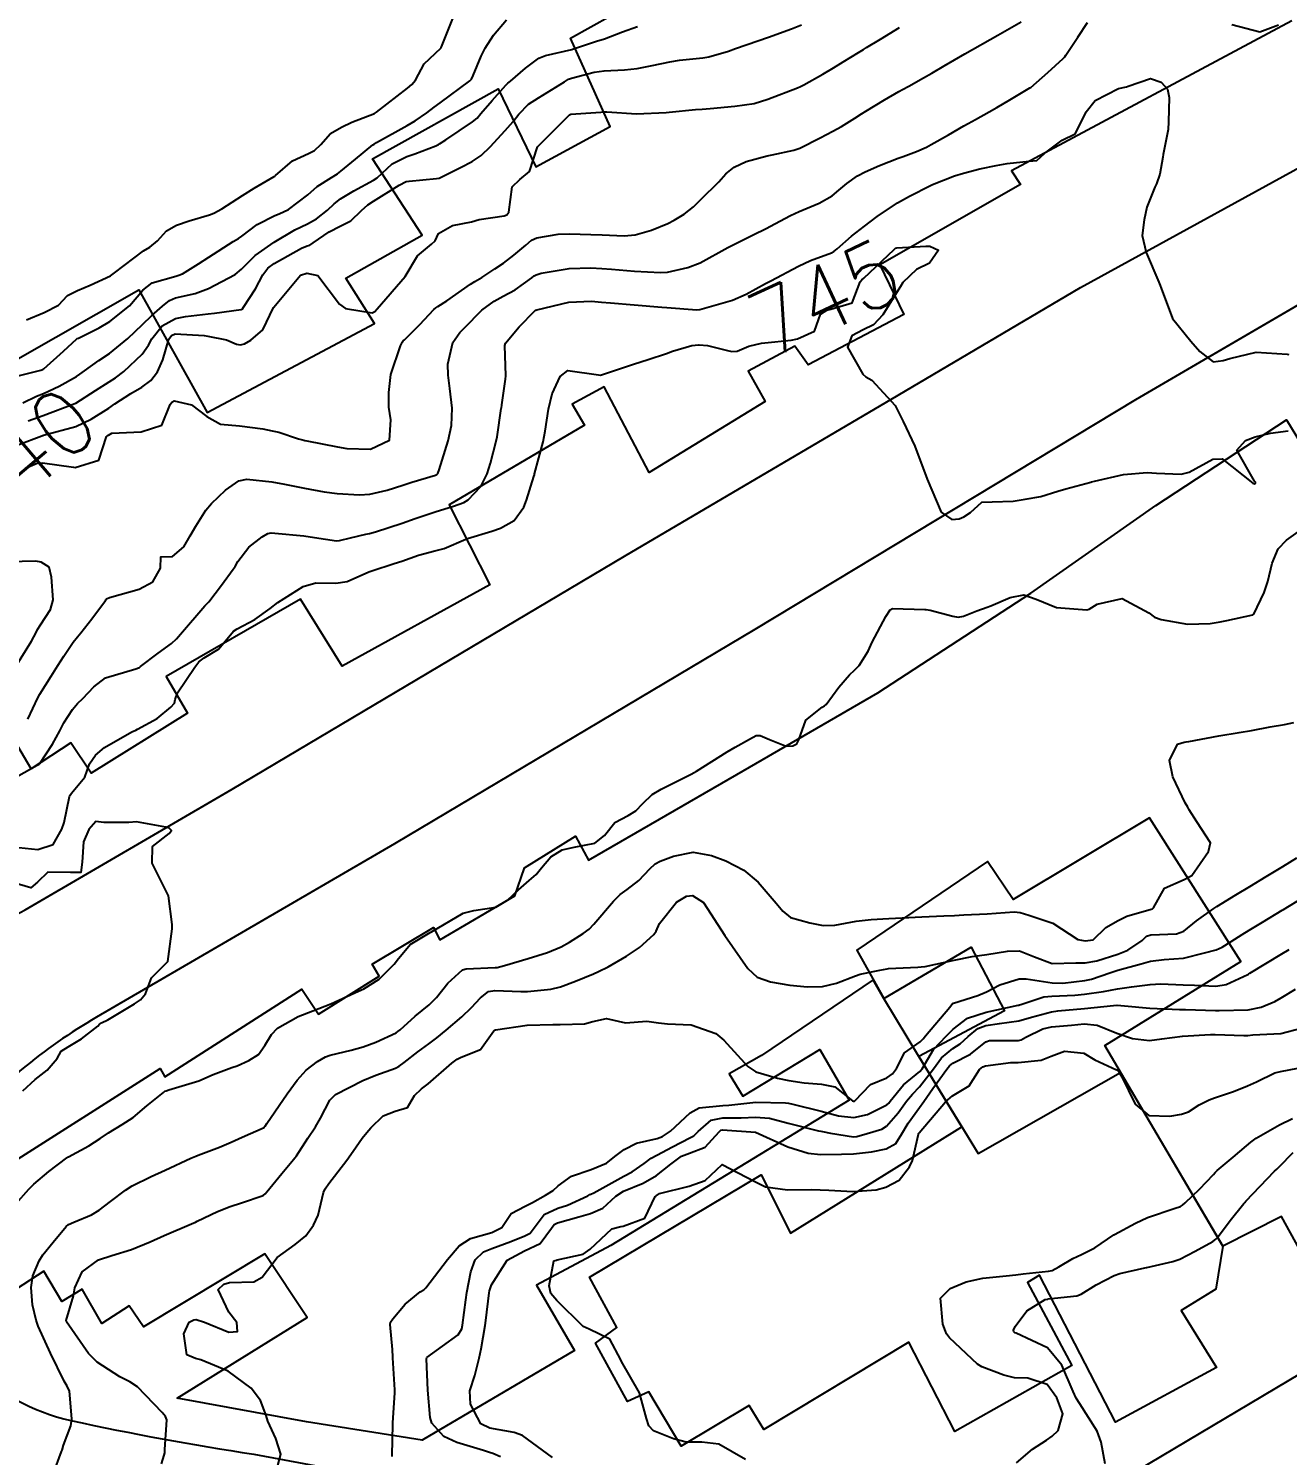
# Model space of a CAD drawing. Header units: metres. Extents: x 307586 to 320046, y 7427249 to 7434250.
# Drawn here: x 315306.7 to 315383.5, y 7432076.4 to 7432163.5 of the extents above; entities that cross this region are included whole.
import ezdxf
from ezdxf.enums import TextEntityAlignment as Align

# ---------------------------------------------------------------- set-up
doc = ezdxf.new("R2010")
doc.units = ezdxf.units.M
doc.header["$MEASUREMENT"] = 0
for name, color, linetype in [('Cotas', 45, 'Continuous'), ('Curvas de Nivel 1m', 11, 'Continuous'), ('Curvas de Nivel 5m', 15, 'Continuous'), ('Edificações', 30, 'Continuous'), ('Vias Primárias', 230, 'Continuous')]:
    doc.layers.add(name, color=color, linetype=linetype)
doc.styles.add('Style-STANDARD', font='STANDARD.shx')

msp = doc.modelspace()

# ---------------------------------------------------------------- linework, layer by layer
at = {"layer": 'Curvas de Nivel 1m', "flags": 128}
for points, elevation in [([(315305.958, 7432142.315), (315307.415, 7432142.672), (315307.543, 7432142.721), (315307.594, 7432142.764), (315308.792, 7432143.84), (315309.612, 7432144.591), (315309.642, 7432144.61), (315309.709, 7432144.639), (315310.987, 7432145.258), (315311.623, 7432145.643), (315312.834, 7432146.602), (315313.653, 7432147.558), (315314.221, 7432148.021), (315315.662, 7432148.429), (315315.778, 7432148.452), (315316.059, 7432148.566), (315317.046, 7432149.18), (315317.673, 7432149.579), (315319.163, 7432150.528), (315319.489, 7432150.719), (315319.688, 7432150.863), (315320.634, 7432151.575), (315321.707, 7432152.124), (315321.973, 7432152.232), (315322.531, 7432152.488), (315323.722, 7432153.384), (315324.296, 7432153.895), (315325.164, 7432154.456), (315325.523, 7432154.665), (315325.739, 7432154.823), (315326.634, 7432155.557), (315327.677, 7432156.431), (315327.725, 7432156.469), (315327.764, 7432156.49), (315327.913, 7432156.576), (315329.775, 7432157.615), (315330.27, 7432157.903), (315330.983, 7432158.388), (315331.435, 7432158.734), (315331.789, 7432159.004), (315333.607, 7432160.353), (315333.702, 7432160.454), (315333.808, 7432160.676), (315334.307, 7432161.864), (315334.542, 7432162.343), (315335.044, 7432163.134), (315335.85, 7432164.077)], 738), ([(315306.43, 7432136.681), (315307.201, 7432136.99), (315307.518, 7432137.023), (315309.41, 7432136.746), (315309.514, 7432136.735), (315310.965, 7432137.189), (315311.432, 7432138.621), (315311.483, 7432138.681), (315311.544, 7432138.719), (315311.756, 7432138.828), (315313.546, 7432138.92), (315314.804, 7432139.324), (315315.312, 7432140.573), (315315.417, 7432140.719), (315315.567, 7432140.816), (315316.623, 7432140.559), (315317.556, 7432139.842), (315318.394, 7432139.38), (315319.55, 7432139.273), (315320.965, 7432139.089), (315321.548, 7432138.975), (315321.94, 7432138.887), (315323.151, 7432138.476), (315323.467, 7432138.396), (315323.542, 7432138.384), (315323.65, 7432138.36), (315325.538, 7432137.988), (315326.097, 7432137.885), (315327.537, 7432137.862), (315328.711, 7432138.412), (315328.794, 7432139.65), (315328.669, 7432140.413), (315328.671, 7432141.319), (315328.794, 7432142.412), (315329.381, 7432144.174), (315329.499, 7432144.402), (315329.548, 7432144.467), (315329.615, 7432144.53), (315330.549, 7432145.471), (315331.42, 7432146.382), (315331.531, 7432146.494), (315331.645, 7432146.571), (315332.198, 7432146.922), (315333.659, 7432147.927), (315333.919, 7432148.089), (315334.34, 7432148.343), (315335.142, 7432148.862), (315335.672, 7432149.217), (315336.305, 7432149.695), (315337.028, 7432150.317), (315337.382, 7432150.619), (315337.69, 7432150.767), (315339.004, 7432150.98), (315339.694, 7432151.008), (315340.989, 7432150.971), (315341.693, 7432150.939), (315343.041, 7432150.891), (315343.694, 7432150.949), (315344.698, 7432151.22), (315345.704, 7432151.641), (315346.082, 7432151.832), (315346.703, 7432152.2), (315347.255, 7432152.657), (315347.722, 7432153.093), (315348.806, 7432154.174), (315349.246, 7432154.662), (315349.747, 7432155.071), (315350.479, 7432155.426), (315351.757, 7432155.764), (315352.063, 7432155.83), (315353.387, 7432156.116), (315353.764, 7432156.237), (315355.005, 7432156.863), (315355.775, 7432157.274), (315356.297, 7432157.566), (315357.113, 7432158.077), (315357.521, 7432158.337), (315357.787, 7432158.497), (315358.924, 7432159.183), (315359.799, 7432159.692), (315360.021, 7432159.817), (315360.412, 7432160.034), (315361.309, 7432160.527), (315361.815, 7432160.827), (315362.561, 7432161.27), (315363.833, 7432161.99), (315365.845, 7432163.145), (315367.264, 7432163.956)], 742), ([(315306.541, 7432145.763), (315307.628, 7432146.194), (315308.487, 7432146.657), (315309.05, 7432147.241), (315309.646, 7432147.544), (315310.422, 7432147.862), (315311.66, 7432148.444), (315311.921, 7432148.616), (315313.677, 7432149.959), (315314.068, 7432150.197), (315314.54, 7432150.581), (315315.08, 7432151.188), (315315.697, 7432151.527), (315316.463, 7432151.801), (315317.707, 7432152.159), (315317.985, 7432152.269), (315318.467, 7432152.539), (315319.721, 7432153.346), (315320.439, 7432153.8), (315321.653, 7432154.501), (315321.704, 7432154.53), (315321.734, 7432154.566), (315322.772, 7432155.461), (315323.755, 7432155.913), (315324.127, 7432156.097), (315324.514, 7432156.462), (315325.097, 7432157.13), (315325.774, 7432157.529), (315326.4, 7432157.82), (315327.782, 7432158.36), (315327.913, 7432158.428), (315329.798, 7432159.91), (315330.073, 7432160.125), (315330.293, 7432160.395), (315330.83, 7432161.378), (315331.832, 7432162.342), (315331.851, 7432162.362), (315331.862, 7432162.38), (315331.887, 7432162.433), (315332.66, 7432164.368)], 737), ([(315306.079, 7432138.14), (315307.47, 7432138.671), (315307.526, 7432138.687), (315307.543, 7432138.695), (315307.576, 7432138.703), (315309.549, 7432139.243), (315310.497, 7432139.687), (315311.56, 7432140.368), (315311.938, 7432140.614), (315312.919, 7432141.253), (315313.579, 7432141.649), (315314.128, 7432142.042), (315314.532, 7432142.581), (315314.864, 7432143.313), (315315.238, 7432144.574), (315315.385, 7432144.804), (315315.618, 7432144.897), (315317.381, 7432144.787), (315317.616, 7432144.761), (315318.744, 7432144.533), (315319.364, 7432144.277), (315319.61, 7432144.22), (315319.844, 7432144.284), (315320.235, 7432144.514), (315320.977, 7432145.152), (315321.627, 7432146.5), (315321.643, 7432146.532), (315323.279, 7432148.476), (315323.664, 7432148.606), (315324.336, 7432148.463), (315325.646, 7432146.714), (315326.018, 7432146.446), (315327.639, 7432146.188), (315327.802, 7432146.266), (315327.955, 7432146.425), (315329.663, 7432148.4), (315330.415, 7432149.653), (315331.27, 7432150.384), (315331.49, 7432150.578), (315331.692, 7432151.019), (315332.557, 7432151.51), (315333.704, 7432151.739), (315334.169, 7432151.882), (315335.71, 7432152.107), (315335.868, 7432152.17), (315335.997, 7432152.327), (315336.184, 7432153.87), (315336.657, 7432154.321), (315337.245, 7432154.81), (315337.742, 7432156.31), (315337.747, 7432156.326), (315337.763, 7432156.342), (315339.687, 7432158.281), (315339.783, 7432158.317), (315341.608, 7432158.439), (315341.785, 7432158.455), (315341.982, 7432158.455), (315343.784, 7432158.33), (315345.587, 7432158.41), (315345.785, 7432158.429), (315347.391, 7432158.59), (315347.787, 7432158.627), (315348.272, 7432158.667), (315349.789, 7432158.793), (315350.966, 7432158.974), (315351.794, 7432159.224), (315353.61, 7432159.922), (315353.802, 7432160.001), (315353.874, 7432160.037), (315354, 7432160.108), (315355.154, 7432160.755), (315355.819, 7432161.152), (315356.399, 7432161.51), (315357.334, 7432162.075), (315357.643, 7432162.264), (315357.836, 7432162.378), (315358.681, 7432162.897), (315359.849, 7432163.608)], 741), ([(315306.312, 7432140.683), (315307.157, 7432141.086), (315307.572, 7432141.26), (315308.535, 7432141.7), (315309.588, 7432142.302), (315309.795, 7432142.432), (315310.079, 7432142.635), (315310.951, 7432143.275), (315311.604, 7432143.705), (315312.734, 7432144.603), (315313.626, 7432145.473), (315314.202, 7432146.017), (315314.842, 7432146.578), (315315.277, 7432146.943), (315315.648, 7432147.099), (315316.839, 7432147.37), (315317.654, 7432147.67), (315319.279, 7432148.526), (315319.666, 7432148.85), (315320.501, 7432149.685), (315321.658, 7432150.5), (315322.921, 7432151.255), (315323.7, 7432151.616), (315324.254, 7432151.915), (315324.915, 7432152.458), (315325.323, 7432152.847), (315325.72, 7432153.148), (315326.527, 7432153.639), (315327.731, 7432154.274), (315327.949, 7432154.427), (315328.874, 7432155.285), (315329.753, 7432155.736), (315330.258, 7432155.892), (315331.538, 7432156.382), (315331.687, 7432156.457), (315331.764, 7432156.501), (315332.145, 7432156.753), (315333.778, 7432157.837), (315334.049, 7432158.078), (315334.288, 7432158.345), (315334.976, 7432159.153), (315335.801, 7432160.092), (315335.929, 7432160.202), (315336.094, 7432160.327), (315337.005, 7432161.128), (315337.824, 7432161.725), (315338.227, 7432161.904), (315339.833, 7432162.265), (315339.883, 7432162.28), (315341.335, 7432162.768), (315341.84, 7432162.924), (315342.934, 7432163.334), (315343.847, 7432163.672)], 739), ([(315306.631, 7432121.373), (315307.225, 7432122.662), (315307.355, 7432122.896), (315308.038, 7432123.981), (315308.462, 7432124.649), (315308.817, 7432125.207), (315309.394, 7432126.068), (315309.645, 7432126.392), (315309.851, 7432126.636), (315310.54, 7432127.501), (315311.355, 7432128.621), (315311.383, 7432128.661), (315311.424, 7432128.705), (315311.61, 7432128.803), (315313.43, 7432129.31), (315314.262, 7432129.755), (315314.717, 7432130.577), (315314.744, 7432131.286), (315315.454, 7432131.302), (315316.142, 7432131.884), (315316.532, 7432132.559), (315316.88, 7432133.155), (315317.489, 7432134.119), (315317.837, 7432134.545), (315318.693, 7432135.344), (315319.514, 7432135.927), (315320, 7432136.031), (315321.513, 7432135.855), (315322.285, 7432135.715), (315323.508, 7432135.482), (315324.719, 7432135.244), (315325.503, 7432135.14), (315326.865, 7432135.073), (315327.503, 7432135.108), (315328.566, 7432135.355), (315329.512, 7432135.659), (315330.072, 7432135.837), (315331.521, 7432136.268), (315331.596, 7432136.304), (315331.66, 7432136.378), (315331.745, 7432136.597), (315332.292, 7432138.369), (315332.49, 7432139.304), (315332.525, 7432140.366), (315332.386, 7432141.563), (315332.291, 7432142.37), (315332.275, 7432143.045), (315332.57, 7432144.366), (315332.999, 7432144.983), (315333.632, 7432145.62), (315333.989, 7432145.995), (315334.348, 7432146.343), (315335.094, 7432146.89), (315335.652, 7432147.191), (315336.383, 7432147.595), (315337.388, 7432148.313), (315337.54, 7432148.436), (315337.665, 7432148.51), (315337.957, 7432148.597), (315339.669, 7432148.898), (315341.003, 7432148.933), (315341.669, 7432148.894), (315342.265, 7432148.847), (315343.668, 7432148.727), (315345.245, 7432148.637), (315345.667, 7432148.661), (315346.927, 7432148.94), (315347.673, 7432149.242), (315349.369, 7432150.165), (315349.574, 7432150.272), (315349.685, 7432150.327), (315350.903, 7432150.94), (315351.701, 7432151.338), (315352.23, 7432151.608), (315353.191, 7432152.118), (315353.716, 7432152.372), (315354.942, 7432152.877), (315355.725, 7432153.327), (315356.14, 7432153.675), (315356.62, 7432154.081), (315357.276, 7432154.538), (315357.744, 7432154.79), (315358.624, 7432155.183), (315359.757, 7432155.632), (315360.058, 7432155.738), (315360.881, 7432156.029), (315361.486, 7432156.302), (315361.767, 7432156.461), (315362.824, 7432157.054), (315363.779, 7432157.594), (315364.033, 7432157.735), (315364.473, 7432157.983), (315365.308, 7432158.454), (315365.79, 7432158.726), (315366.572, 7432159.186), (315367.803, 7432159.913), (315367.851, 7432159.949), (315368.9, 7432160.851), (315369.83, 7432161.707), (315369.927, 7432161.824), (315369.991, 7432161.918), (315370.73, 7432163.025), (315371.317, 7432163.905)], 743), ([(315380.135, 7432163.797), (315381.848, 7432163.333), (315382.986, 7432163.763)], 743), ([(315305.285, 7432117.47), (315307.187, 7432118.548), (315307.302, 7432118.604), (315307.335, 7432118.627), (315307.36, 7432118.659), (315308.127, 7432119.839), (315308.571, 7432120.648), (315308.825, 7432121.15), (315309.343, 7432121.961), (315309.657, 7432122.328), (315309.971, 7432122.634), (315310.648, 7432123.339), (315311.366, 7432123.895), (315313.224, 7432124.445), (315313.372, 7432124.49), (315313.434, 7432124.527), (315313.511, 7432124.589), (315314.57, 7432125.394), (315315.394, 7432125.983), (315315.694, 7432126.27), (315315.943, 7432126.562), (315317.42, 7432128.29), (315317.547, 7432128.414), (315317.672, 7432128.538), (315318.451, 7432129.548), (315319.163, 7432130.524), (315319.276, 7432130.692), (315319.45, 7432130.988), (315320.116, 7432131.86), (315320.935, 7432132.505), (315321.281, 7432132.696), (315321.475, 7432132.741), (315321.706, 7432132.728), (315323.474, 7432132.557), (315324.123, 7432132.463), (315325.47, 7432132.26), (315325.646, 7432132.272), (315326.33, 7432132.441), (315327.25, 7432132.658), (315327.476, 7432132.705), (315327.855, 7432132.802), (315329.482, 7432133.338), (315330.263, 7432133.614), (315331.489, 7432134.028), (315332.602, 7432134.363), (315333.243, 7432134.607), (315333.499, 7432134.768), (315334.287, 7432135.567), (315334.677, 7432136.338), (315334.868, 7432136.998), (315335.212, 7432138.333), (315335.271, 7432138.608), (315335.531, 7432140.33), (315335.536, 7432140.358), (315335.567, 7432140.572), (315335.793, 7432142.125), (315335.804, 7432142.328), (315335.746, 7432144.195), (315335.789, 7432144.328), (315336.626, 7432145.322), (315337.585, 7432146.311), (315337.618, 7432146.336), (315337.643, 7432146.347), (315337.704, 7432146.37), (315339.648, 7432146.831), (315341.031, 7432146.884), (315341.649, 7432146.835), (315342.187, 7432146.791), (315343.647, 7432146.664), (315345.335, 7432146.524), (315345.646, 7432146.497), (315347.472, 7432146.365), (315347.645, 7432146.385), (315347.926, 7432146.466), (315349.651, 7432146.945), (315350.477, 7432147.329), (315351.661, 7432147.977), (315351.979, 7432148.135), (315353.672, 7432149.03), (315354.408, 7432149.37), (315355.68, 7432149.839), (315355.842, 7432149.928), (315356.029, 7432150.087), (315356.916, 7432150.856), (315357.704, 7432151.472), (315358.041, 7432151.732), (315358.477, 7432152.059), (315359.721, 7432152.895), (315360.456, 7432153.302), (315361.732, 7432153.962), (315361.854, 7432154.018), (315363.194, 7432154.545), (315363.744, 7432154.716), (315364.746, 7432154.982), (315365.751, 7432155.187), (315366.419, 7432155.298), (315367.755, 7432155.437), (315368.224, 7432155.475), (315368.705, 7432155.936), (315369.771, 7432156.732), (315370.568, 7432157.119), (315370.969, 7432157.908), (315371.239, 7432158.455), (315371.795, 7432159.142), (315373.215, 7432159.879), (315373.698, 7432159.978), (315373.805, 7432160.021), (315375.175, 7432160.494), (315375.809, 7432160.268), (315376.197, 7432159.846), (315376.309, 7432159.333), (315376.261, 7432157.845), (315376.239, 7432157.385), (315375.946, 7432155.848), (315375.916, 7432155.693), (315375.745, 7432154.657), (315375.535, 7432154.053), (315375.426, 7432153.853), (315374.952, 7432152.626), (315374.77, 7432151.859), (315374.665, 7432150.894), (315374.897, 7432149.858), (315375.665, 7432148.059), (315375.759, 7432147.849), (315375.814, 7432147.695), (315376.517, 7432145.841), (315377.622, 7432144.454), (315378.184, 7432143.821), (315378.982, 7432143.185), (315379.608, 7432143.265), (315380.014, 7432143.391), (315381.613, 7432143.78), (315383.513, 7432143.653), (315383.612, 7432143.643)], 744), ([(315305.893, 7432091.762), (315306.692, 7432092.665), (315306.996, 7432092.968), (315307.909, 7432093.746), (315309.012, 7432094.581), (315309.046, 7432094.606), (315309.107, 7432094.639), (315310.338, 7432095.312), (315311.03, 7432095.763), (315311.54, 7432096.108), (315312.389, 7432096.6), (315313.047, 7432097.039), (315313.884, 7432097.752), (315314.903, 7432098.572), (315314.994, 7432098.64), (315315.064, 7432098.674), (315315.23, 7432098.733), (315317.07, 7432099.284), (315317.938, 7432099.668), (315319.079, 7432100.086), (315319.399, 7432100.197), (315320.115, 7432100.51), (315320.711, 7432100.881), (315321.097, 7432101.432), (315321.493, 7432102.108), (315321.867, 7432102.489), (315323.12, 7432103.206), (315324.033, 7432103.552), (315325.128, 7432103.978), (315326.107, 7432104.435), (315326.813, 7432104.749), (315327.14, 7432104.902), (315328.067, 7432105.493), (315328.981, 7432106.402), (315329.065, 7432106.5), (315329.165, 7432106.639), (315329.965, 7432107.602), (315331.182, 7432108.335), (315331.266, 7432108.379), (315333.195, 7432109.519), (315333.856, 7432109.684), (315335.198, 7432109.885), (315335.917, 7432110.319), (315336.576, 7432110.946), (315337.221, 7432111.513), (315337.654, 7432111.869), (315337.983, 7432112.292), (315338.563, 7432112.964), (315339.244, 7432113.389), (315339.975, 7432113.543), (315341.248, 7432113.787), (315341.839, 7432114.251), (315342.458, 7432115.049), (315343.272, 7432115.472), (315343.742, 7432115.759), (315344.18, 7432116.221), (315344.731, 7432116.773), (315345.292, 7432117.081), (315347.112, 7432118.003), (315347.302, 7432118.107), (315347.448, 7432118.188), (315349.315, 7432119.371), (315349.809, 7432119.664), (315350.683, 7432120.146), (315351.1, 7432120.368), (315351.326, 7432120.376), (315351.911, 7432120.131), (315352.928, 7432119.725), (315353.319, 7432119.737), (315353.569, 7432119.859), (315353.701, 7432120.106), (315354.13, 7432121.313), (315355.119, 7432122.092), (315355.269, 7432122.175), (315355.355, 7432122.266), (315356.128, 7432123.319), (315356.79, 7432124.076), (315357.098, 7432124.352), (315357.381, 7432124.641), (315357.931, 7432125.526), (315358.181, 7432126.058), (315358.998, 7432127.625), (315359.263, 7432128.042), (315359.424, 7432128.128), (315361.384, 7432128.06), (315361.423, 7432128.062), (315361.462, 7432128.058), (315361.715, 7432128.016), (315363.088, 7432127.664), (315363.419, 7432127.589), (315363.744, 7432127.663), (315364.558, 7432127.979), (315365.193, 7432128.205), (315365.426, 7432128.296), (315366.596, 7432128.794), (315367.433, 7432128.958), (315368.178, 7432128.686), (315369.426, 7432128.188), (315371.283, 7432128.043), (315371.425, 7432128.079), (315371.918, 7432128.381), (315373.436, 7432128.73), (315375.073, 7432127.854), (315375.42, 7432127.593), (315375.811, 7432127.454), (315377.416, 7432127.161), (315378.816, 7432127.208), (315379.418, 7432127.312), (315379.824, 7432127.391), (315381.422, 7432127.737), (315381.473, 7432127.779), (315382.106, 7432129.107), (315382.323, 7432129.767), (315382.596, 7432130.894), (315382.968, 7432131.758), (315383.478, 7432132.301), (315384.319, 7432132.907)], 746), ([(315305.945, 7432124.681), (315306.841, 7432126.122), (315307.122, 7432126.664), (315307.212, 7432126.846), (315307.4, 7432127.128), (315308.014, 7432128.057), (315308.175, 7432128.652), (315308.059, 7432130.031), (315307.927, 7432130.655), (315307.447, 7432130.959), (315307.102, 7432131.012), (315305.447, 7432130.981)], 742), ([(315308.171, 7432075.258), (315308.686, 7432076.641), (315308.715, 7432076.73), (315308.807, 7432077.028), (315309.24, 7432078.215), (315309.304, 7432078.635), (315309.159, 7432080.318), (315309.016, 7432080.638), (315308.847, 7432080.939), (315308.015, 7432082.649), (315307.261, 7432084.284), (315307.127, 7432084.658), (315306.907, 7432085.598), (315306.818, 7432086.662), (315306.93, 7432087.373), (315307.306, 7432088.289), (315307.536, 7432088.654), (315308.167, 7432089.431), (315308.96, 7432090.379), (315309.107, 7432090.493), (315309.422, 7432090.635), (315310.502, 7432091.092), (315310.974, 7432091.378), (315311.678, 7432091.914), (315312.587, 7432092.596), (315312.996, 7432092.859), (315314.153, 7432093.427), (315315.005, 7432093.824), (315316.577, 7432094.547), (315316.876, 7432094.681), (315317.016, 7432094.733), (315318.329, 7432095.222), (315319.028, 7432095.524), (315319.716, 7432095.83), (315321.042, 7432096.425), (315321.079, 7432096.463), (315321.107, 7432096.499), (315321.215, 7432096.668), (315322.458, 7432098.479), (315323.071, 7432099.319), (315323.624, 7432099.918), (315324.302, 7432100.458), (315324.798, 7432100.742), (315325.089, 7432100.842), (315326.37, 7432101.154), (315327.097, 7432101.355), (315327.877, 7432101.637), (315329.11, 7432102.218), (315329.222, 7432102.288), (315329.352, 7432102.398), (315330.28, 7432103.23), (315331.128, 7432103.921), (315331.573, 7432104.373), (315332.273, 7432105.236), (315333.158, 7432106.052), (315333.386, 7432106.122), (315335.161, 7432106.197), (315335.282, 7432106.207), (315335.724, 7432106.322), (315337.167, 7432106.752), (315338.355, 7432107.105), (315339.175, 7432107.457), (315339.697, 7432107.755), (315340.526, 7432108.267), (315340.902, 7432108.547), (315341.189, 7432108.836), (315342.373, 7432110.242), (315342.795, 7432110.651), (315343.214, 7432110.954), (315343.929, 7432111.517), (315344.608, 7432112.216), (315344.921, 7432112.528), (315345.238, 7432112.695), (315346.049, 7432113.006), (315347.243, 7432113.234), (315348.371, 7432113.039), (315349.238, 7432112.709), (315350.335, 7432112.149), (315351.222, 7432111.405), (315352.31, 7432110.123), (315352.714, 7432109.633), (315353.194, 7432109.256), (315354.369, 7432108.92), (315355.19, 7432108.771), (315355.899, 7432108.788), (315357.193, 7432109.022), (315358.12, 7432109.125), (315359.194, 7432109.181), (315359.999, 7432109.228), (315361.196, 7432109.29), (315362.549, 7432109.353), (315363.197, 7432109.383), (315363.769, 7432109.412), (315365.198, 7432109.483), (315366.845, 7432109.591), (315367.199, 7432109.547), (315367.729, 7432109.403), (315369.198, 7432108.91), (315370.724, 7432107.905), (315371.182, 7432107.821), (315371.667, 7432107.893), (315372.444, 7432108.631), (315373.201, 7432109.072), (315373.727, 7432109.343), (315375.212, 7432109.766), (315375.279, 7432109.782), (315375.349, 7432109.849), (315376.029, 7432111.038), (315377.23, 7432111.566), (315377.696, 7432111.823), (315378.713, 7432113.274), (315378.832, 7432113.806), (315377.994, 7432115.097), (315377.534, 7432115.826), (315377.438, 7432115.982), (315377.287, 7432116.246), (315376.524, 7432117.838), (315376.321, 7432118.837), (315376.81, 7432119.835), (315377.215, 7432119.95), (315377.334, 7432119.972), (315377.51, 7432120.002), (315379.338, 7432120.34), (315380.575, 7432120.553), (315381.342, 7432120.682), (315382.469, 7432120.887), (315383.346, 7432121.044), (315383.926, 7432121.165)], 747), ([(315314.793, 7432075.89), (315314.949, 7432076.419), (315314.979, 7432076.567), (315314.997, 7432076.759), (315315.112, 7432078.566), (315315.024, 7432078.766), (315314.827, 7432079.014), (315313.323, 7432080.585), (315312.847, 7432080.884), (315312.246, 7432081.205), (315310.865, 7432082.095), (315310.332, 7432082.625), (315308.977, 7432084.554), (315308.957, 7432084.639), (315309.405, 7432086.145), (315309.498, 7432086.634), (315309.943, 7432087.62), (315310.94, 7432088.338), (315311.753, 7432088.608), (315312.947, 7432088.977), (315314.088, 7432089.443), (315314.955, 7432089.824), (315316.614, 7432090.545), (315316.852, 7432090.654), (315316.965, 7432090.706), (315318.206, 7432091.296), (315318.979, 7432091.607), (315319.668, 7432091.828), (315320.99, 7432092.283), (315321.115, 7432092.374), (315321.218, 7432092.497), (315322.139, 7432093.618), (315322.852, 7432094.472), (315322.919, 7432094.566), (315323.016, 7432094.705), (315323.724, 7432095.772), (315324.18, 7432096.459), (315324.501, 7432097.003), (315325.059, 7432098.096), (315325.412, 7432098.445), (315327.072, 7432099.291), (315327.873, 7432099.614), (315329.08, 7432100.06), (315329.302, 7432100.177), (315329.595, 7432100.395), (315330.437, 7432101.042), (315331.1, 7432101.537), (315331.584, 7432101.894), (315332.172, 7432102.364), (315333.121, 7432103.19), (315333.715, 7432103.757), (315334.262, 7432104.339), (315334.75, 7432104.723), (315335.14, 7432104.788), (315336.723, 7432104.723), (315337.139, 7432104.739), (315338.547, 7432104.881), (315339.144, 7432105.008), (315340.053, 7432105.367), (315341.156, 7432105.817), (315341.467, 7432105.946), (315342.064, 7432106.246), (315343.17, 7432106.89), (315343.976, 7432107.421), (315344.845, 7432108.213), (315344.977, 7432108.42), (315345.19, 7432108.879), (315346.231, 7432110.195), (315346.836, 7432110.558), (315347.209, 7432110.588), (315347.882, 7432110.173), (315349.183, 7432108.16), (315350.587, 7432106.146), (315351.155, 7432105.614), (315351.956, 7432105.322), (315353.148, 7432105.12), (315354.229, 7432105.017), (315355.147, 7432105.043), (315355.993, 7432105.235), (315357.157, 7432105.698), (315357.43, 7432105.786), (315358.637, 7432106.045), (315359.082, 7432106.123), (315359.164, 7432106.132), (315360.962, 7432106.225), (315361.165, 7432106.235), (315361.418, 7432106.269), (315363.169, 7432106.637), (315364.286, 7432106.865), (315365.173, 7432106.995), (315366.427, 7432107.203), (315367.176, 7432107.209), (315368.09, 7432106.849), (315369.168, 7432106.437), (315370.601, 7432106.473), (315371.169, 7432106.493), (315371.887, 7432106.607), (315373.174, 7432107.005), (315373.791, 7432107.25), (315374.653, 7432107.855), (315374.931, 7432108.108), (315375.188, 7432108.188), (315376.762, 7432108.262), (315377.192, 7432108.427), (315377.973, 7432109.047), (315379.024, 7432109.803), (315379.214, 7432109.925), (315380.375, 7432110.635), (315381.227, 7432111.154), (315382.237, 7432111.765), (315383.239, 7432112.37), (315384.098, 7432112.888)], 748), ([(315321.797, 7432075.475), (315322.07, 7432076.481), (315321.754, 7432077.428), (315321.279, 7432078.493), (315321.179, 7432078.847), (315320.835, 7432079.756), (315320.263, 7432080.506), (315318.858, 7432081.543), (315317.178, 7432082.227), (315316.869, 7432082.31), (315316.329, 7432082.548), (315316.151, 7432083.816), (315316.466, 7432084.546), (315316.748, 7432084.689), (315316.895, 7432084.71), (315317.413, 7432084.535), (315318.887, 7432083.936), (315319.43, 7432083.972), (315319.377, 7432084.515), (315318.902, 7432085.143), (315318.241, 7432086.527), (315318.593, 7432086.857), (315318.927, 7432086.95), (315320.431, 7432087.002), (315320.931, 7432087.281), (315321.853, 7432088.486), (315322.951, 7432089.275), (315323.6, 7432089.82), (315324.057, 7432090.459), (315324.356, 7432091.072), (315324.684, 7432092.453), (315324.772, 7432092.676), (315324.998, 7432092.999), (315326.106, 7432094.434), (315326.476, 7432094.973), (315327.033, 7432095.78), (315327.326, 7432096.13), (315327.56, 7432096.415), (315328.327, 7432097.13), (315329.053, 7432097.43), (315329.796, 7432097.652), (315330.233, 7432098.388), (315330.665, 7432098.786), (315331.07, 7432099.087), (315332.514, 7432100.359), (315332.832, 7432100.609), (315333.089, 7432100.728), (315334.25, 7432101.184), (315335.064, 7432102.33), (315335.085, 7432102.359), (315335.113, 7432102.378), (315335.178, 7432102.393), (315337.117, 7432102.683), (315338.677, 7432102.725), (315339.117, 7432102.709), (315340.616, 7432102.767), (315341.119, 7432102.896), (315341.949, 7432103.076), (315343.119, 7432102.822), (315344.418, 7432102.919), (315345.119, 7432102.809), (315345.678, 7432102.761), (315347.118, 7432102.706), (315348.633, 7432102.165), (315349.107, 7432101.769), (315350.578, 7432100.145), (315351.08, 7432099.829), (315352.401, 7432099.445), (315353.075, 7432099.304), (315354.023, 7432099.151), (315355.073, 7432099.082), (315355.898, 7432098.904), (315356.977, 7432098.061), (315357.037, 7432098.034), (315357.063, 7432098.029), (315357.086, 7432098.036), (315357.123, 7432098.059), (315358.08, 7432099.043), (315359.077, 7432099.465), (315359.42, 7432099.696), (315359.665, 7432100.034), (315360.141, 7432100.986), (315361.107, 7432101.657), (315361.288, 7432101.84), (315361.423, 7432102.015), (315362.912, 7432103.775), (315363.076, 7432103.991), (315363.112, 7432104.012), (315363.133, 7432104.016), (315364.632, 7432104.484), (315365.144, 7432104.722), (315365.965, 7432105.143), (315367.157, 7432105.513), (315367.582, 7432105.511), (315369.153, 7432105.264), (315369.819, 7432105.247), (315371.155, 7432105.394), (315371.572, 7432105.479), (315372.676, 7432105.877), (315373.165, 7432106.031), (315374.605, 7432106.42), (315375.17, 7432106.587), (315376.009, 7432106.679), (315377.172, 7432106.778), (315378.461, 7432107.092), (315379.178, 7432107.279), (315379.539, 7432107.436), (315380.097, 7432107.791), (315380.764, 7432108.21), (315381.193, 7432108.472), (315382.004, 7432108.964), (315383.212, 7432109.699), (315383.245, 7432109.717), (315383.296, 7432109.749), (315384.49, 7432110.468)], 749), ([(315335.475, 7432076.32), (315335.003, 7432076.525), (315334.805, 7432076.583), (315334.433, 7432076.708), (315332.811, 7432077.188), (315332.013, 7432077.56), (315331.289, 7432078.373), (315331.177, 7432078.725), (315331.043, 7432080.377), (315330.953, 7432082.298), (315330.987, 7432082.378), (315332.887, 7432083.767), (315333.115, 7432084.124), (315333.171, 7432084.347), (315333.361, 7432085.9), (315333.424, 7432086.345), (315333.663, 7432087.615), (315333.942, 7432088.34), (315334.447, 7432088.835), (315334.95, 7432089.044), (315336.116, 7432089.474), (315336.958, 7432089.807), (315337.287, 7432089.969), (315337.533, 7432090.294), (315338.157, 7432091.106), (315338.981, 7432091.492), (315339.577, 7432091.682), (315340.818, 7432092.262), (315340.928, 7432092.327), (315340.994, 7432092.354), (315341.179, 7432092.441), (315343.005, 7432093.444), (315343.519, 7432093.714), (315344.245, 7432094.218), (315344.679, 7432094.552), (315345.021, 7432094.732), (315345.974, 7432095.251), (315347.037, 7432095.787), (315347.292, 7432095.925), (315347.549, 7432096.175), (315348.334, 7432096.883), (315349.052, 7432097.019), (315350.182, 7432097.018), (315351.052, 7432097.061), (315351.914, 7432096.989), (315353.049, 7432096.688), (315354.904, 7432096.232), (315355.044, 7432096.2), (315355.133, 7432096.177), (315355.637, 7432096.081), (315357.04, 7432095.859), (315357.23, 7432095.868), (315357.874, 7432096.052), (315358.761, 7432096.328), (315359.048, 7432096.509), (315359.768, 7432097.321), (315360.27, 7432098.028), (315360.629, 7432098.463), (315361.072, 7432098.917), (315361.922, 7432100.007), (315362.411, 7432100.683), (315363.102, 7432101.259), (315363.552, 7432101.54), (315364.032, 7432101.981), (315364.619, 7432102.473), (315365.12, 7432102.652), (315365.939, 7432102.776), (315367.123, 7432102.95), (315367.902, 7432103.156), (315369.129, 7432103.485), (315369.503, 7432103.543), (315371.131, 7432103.701), (315372.899, 7432103.874), (315373.109, 7432103.895), (315373.133, 7432103.896), (315373.572, 7432103.866), (315375.132, 7432103.724), (315376.94, 7432103.631), (315377.131, 7432103.64), (315377.307, 7432103.642), (315379.131, 7432103.578), (315379.357, 7432103.571), (315381.131, 7432103.608), (315381.932, 7432103.768), (315382.764, 7432104.13), (315383.142, 7432104.339), (315384.018, 7432104.873)], 751), ([(315338.655, 7432076.281), (315336.816, 7432077.607), (315336.309, 7432077.798), (315334.82, 7432078.064), (315334.282, 7432078.335), (315333.642, 7432079.535), (315333.615, 7432080.342), (315333.908, 7432081.288), (315334.183, 7432082.337), (315334.304, 7432082.91), (315334.548, 7432084.333), (315334.588, 7432084.643), (315334.787, 7432086.331), (315334.81, 7432086.445), (315334.928, 7432086.808), (315335.88, 7432088.316), (315336.949, 7432088.889), (315337.906, 7432089.338), (315338.592, 7432090.284), (315338.75, 7432090.499), (315338.968, 7432090.602), (315340.268, 7432090.972), (315340.977, 7432091.176), (315341.737, 7432091.494), (315342.519, 7432092.237), (315342.996, 7432092.546), (315344.196, 7432093.023), (315345.006, 7432093.504), (315345.881, 7432094.197), (315346.541, 7432094.666), (315347.023, 7432094.86), (315347.972, 7432095.227), (315348.831, 7432096.162), (315348.94, 7432096.265), (315349.044, 7432096.284), (315351.043, 7432096.14), (315353.03, 7432095.25), (315354.266, 7432094.856), (315355.023, 7432094.768), (315356.295, 7432094.8), (315357.024, 7432094.813), (315358.141, 7432094.934), (315359.029, 7432095.127), (315359.627, 7432095.441), (315359.983, 7432096.031), (315360.376, 7432096.7), (315361.059, 7432097.644), (315361.317, 7432098.016), (315361.88, 7432098.817), (315362.732, 7432099.995), (315362.885, 7432100.194), (315363.088, 7432100.347), (315364.166, 7432100.91), (315365.108, 7432101.649), (315365.332, 7432101.744), (315367.11, 7432101.737), (315367.278, 7432101.771), (315367.548, 7432101.936), (315368.594, 7432102.449), (315369.12, 7432102.579), (315370.345, 7432102.683), (315371.121, 7432102.748), (315371.911, 7432102.678), (315373.116, 7432102.186), (315374.077, 7432101.86), (315375.112, 7432101.746), (315375.848, 7432101.839), (315377.115, 7432101.999), (315378.82, 7432102.099), (315379.116, 7432102.098), (315380.859, 7432102.04), (315381.116, 7432102.055), (315381.422, 7432102.082), (315383.117, 7432102.172), (315384.361, 7432102.497)], 752), ([(315350.448, 7432076.144), (315348.812, 7432077.083), (315347.779, 7432077.205), (315346.813, 7432077.203), (315346.038, 7432077.414), (315344.82, 7432077.891), (315344.543, 7432078.213), (315344.397, 7432078.645), (315343.971, 7432080.219), (315342.871, 7432082.13), (315342.829, 7432082.231), (315342.153, 7432083.508), (315340.891, 7432084.115), (315340.538, 7432084.264), (315338.917, 7432085.861), (315338.562, 7432086.284), (315338.447, 7432086.766), (315338.742, 7432088.282), (315338.896, 7432088.328), (315338.943, 7432088.335), (315340.518, 7432088.694), (315340.95, 7432088.996), (315342.281, 7432090.24), (315342.822, 7432090.375), (315342.965, 7432090.397), (315344.292, 7432090.898), (315344.931, 7432092.211), (315344.968, 7432092.235), (315344.993, 7432092.247), (315345.183, 7432092.395), (315347, 7432092.845), (315347.986, 7432093.187), (315349.013, 7432094.16), (315351.003, 7432093.129), (315351.666, 7432092.797), (315352.998, 7432092.613), (315354.455, 7432092.638), (315354.998, 7432092.62), (315355.517, 7432092.601), (315356.997, 7432092.516), (315358.421, 7432092.624), (315359, 7432092.79), (315359.817, 7432093.219), (315360.446, 7432094.026), (315360.634, 7432094.408), (315360.998, 7432096.02), (315361.011, 7432096.053), (315361.044, 7432096.092), (315362.655, 7432097.996), (315363.067, 7432098.366), (315364.085, 7432098.967), (315364.734, 7432099.973), (315364.924, 7432100.133), (315365.086, 7432100.199), (315366.634, 7432100.403), (315367.09, 7432100.405), (315368.489, 7432100.536), (315369.101, 7432100.777), (315369.919, 7432101.098), (315371.103, 7432100.956), (315371.77, 7432100.561), (315373.094, 7432099.955), (315373.222, 7432099.869), (315373.425, 7432099.53), (315374.221, 7432097.858), (315375.056, 7432097.156), (315376.341, 7432097.116), (315377.057, 7432097.247), (315377.487, 7432097.387), (315378.136, 7432097.809), (315378.747, 7432098.124), (315379.07, 7432098.241), (315380.236, 7432098.628), (315381.081, 7432098.965), (315381.634, 7432099.223), (315382.762, 7432099.755), (315383.094, 7432099.84), (315384.683, 7432100.149)], 753), ([(315366.992, 7432075.938), (315367.963, 7432076.777), (315368.817, 7432077.338), (315369.159, 7432077.577), (315369.524, 7432077.913), (315369.814, 7432078.935), (315369.453, 7432079.914), (315368.861, 7432080.738), (315367.673, 7432081.124), (315366.865, 7432081.146), (315366.216, 7432081.299), (315364.871, 7432081.819), (315364.594, 7432081.973), (315362.889, 7432083.587), (315362.721, 7432083.822), (315362.643, 7432083.994), (315362.485, 7432084.41), (315362.345, 7432085.999), (315362.929, 7432086.595), (315363.904, 7432087.009), (315364.935, 7432087.218), (315366.356, 7432087.368), (315366.938, 7432087.432), (315367.393, 7432087.481), (315368.94, 7432087.647), (315369.162, 7432087.697), (315369.576, 7432087.914), (315370.421, 7432088.435), (315370.954, 7432088.661), (315371.769, 7432089.08), (315372.935, 7432089.871), (315372.973, 7432089.892), (315374.252, 7432090.586), (315374.984, 7432090.933), (315376.672, 7432091.507), (315376.991, 7432091.608), (315377.127, 7432091.684), (315377.277, 7432091.817), (315378.152, 7432092.658), (315379.011, 7432093.565), (315379.122, 7432093.688), (315379.238, 7432093.798), (315380.209, 7432094.605), (315381.036, 7432095.302), (315381.288, 7432095.527), (315381.609, 7432095.772), (315383.051, 7432096.592), (315383.828, 7432096.969)], 754)]:
    msp.add_lwpolyline(points, dxfattribs=dict(at, elevation=elevation))
at = {"layer": 'Curvas de Nivel 5m', "flags": 128}
for points, elevation in [([(315306.64, 7432139.591), (315307.555, 7432139.908), (315309.497, 7432140.641), (315309.543, 7432140.66), (315309.563, 7432140.673), (315310.758, 7432141.446), (315311.583, 7432141.959), (315311.98, 7432142.221), (315312.49, 7432142.607), (315313.604, 7432143.653), (315313.993, 7432144.202), (315314.194, 7432144.584), (315314.824, 7432145.379), (315315.632, 7432145.825), (315316.25, 7432145.947), (315317.636, 7432146.11), (315318.026, 7432146.155), (315319.641, 7432146.386), (315319.728, 7432146.433), (315319.796, 7432146.518), (315320.517, 7432147.648), (315320.969, 7432148.507), (315321.27, 7432148.901), (315321.67, 7432149.189), (315323.329, 7432150.124), (315323.681, 7432150.265), (315323.832, 7432150.318), (315324.036, 7432150.466), (315325.016, 7432151.134), (315325.698, 7432151.477), (315326.351, 7432151.796), (315326.992, 7432152.437), (315327.374, 7432152.775), (315327.719, 7432152.993), (315329.293, 7432153.971), (315329.731, 7432154.198), (315329.897, 7432154.232), (315331.577, 7432154.382), (315331.717, 7432154.396), (315331.733, 7432154.398), (315333.044, 7432155.06), (315333.749, 7432155.424), (315334.308, 7432155.791), (315334.874, 7432156.339), (315335.297, 7432156.806), (315335.773, 7432157.318), (315336.245, 7432157.859), (315336.601, 7432158.322), (315337.188, 7432158.917), (315337.793, 7432159.312), (315339.382, 7432160.286), (315339.637, 7432160.451), (315339.806, 7432160.518), (315341.205, 7432160.873), (315341.813, 7432160.959), (315343.042, 7432161.014), (315343.816, 7432161.108), (315344.749, 7432161.291), (315345.822, 7432161.514), (315346.417, 7432161.611), (315347.826, 7432161.748), (315348.198, 7432161.813), (315349.393, 7432162.167), (315349.835, 7432162.321), (315351.189, 7432162.797), (315351.842, 7432163.019), (315353.251, 7432163.523), (315353.849, 7432163.76)], 740), ([(315306.081, 7432113.517), (315307.24, 7432113.413), (315308.177, 7432113.717), (315308.702, 7432114.646), (315308.847, 7432115.057), (315309.167, 7432116.641), (315309.201, 7432116.723), (315309.285, 7432116.838), (315310.095, 7432117.832), (315310.39, 7432118.629), (315310.759, 7432119.175), (315311.313, 7432119.625), (315312.981, 7432120.595), (315313.214, 7432120.702), (315313.325, 7432120.746), (315314.51, 7432121.403), (315315.346, 7432122.1), (315315.581, 7432122.335), (315315.609, 7432122.566), (315315.761, 7432122.968), (315316.814, 7432124.548), (315317.06, 7432124.862), (315317.381, 7432125.108), (315318.273, 7432125.648), (315319.003, 7432126.524), (315319.188, 7432126.74), (315319.407, 7432126.88), (315320.476, 7432127.445), (315321.419, 7432128.128), (315321.881, 7432128.493), (315323.433, 7432129.475), (315324.215, 7432129.682), (315325.435, 7432129.677), (315326.11, 7432129.769), (315327.442, 7432130.353), (315327.625, 7432130.427), (315328.985, 7432130.872), (315329.452, 7432131.021), (315330.475, 7432131.373), (315331.462, 7432131.655), (315332.044, 7432131.792), (315333.363, 7432132.352), (315333.473, 7432132.394), (315334.959, 7432132.854), (315335.48, 7432133.035), (315336.308, 7432133.498), (315336.913, 7432134.316), (315337.075, 7432134.739), (315337.521, 7432136.194), (315337.55, 7432136.283), (315337.555, 7432136.31), (315337.563, 7432136.349), (315338.081, 7432138.302), (315338.212, 7432138.963), (315338.404, 7432140.297), (315338.631, 7432141.24), (315339.133, 7432142.287), (315339.597, 7432142.655), (315341.463, 7432142.393), (315341.594, 7432142.379), (315341.778, 7432142.441), (315343.601, 7432143.037), (315344.499, 7432143.326), (315345.608, 7432143.702), (315345.982, 7432143.834), (315347.168, 7432144.194), (315347.572, 7432144.232), (315347.614, 7432144.235), (315348.112, 7432144.183), (315349.331, 7432143.885), (315349.609, 7432143.817), (315349.931, 7432143.835), (315350.644, 7432144.15), (315351.425, 7432144.333), (315351.616, 7432144.355), (315353.228, 7432144.507), (315353.62, 7432144.584), (315354.659, 7432145.068), (315355.014, 7432146.096), (315355.395, 7432146.343), (315355.646, 7432146.396), (315356.942, 7432146.785), (315357.439, 7432148.072), (315357.536, 7432148.2), (315357.665, 7432148.308), (315359.512, 7432150.043), (315359.605, 7432150.12), (315359.685, 7432150.153), (315361.455, 7432150.254), (315361.686, 7432150.254), (315362.228, 7432150.012), (315361.675, 7432149.212), (315360.876, 7432148.823), (315360.051, 7432148.036), (315359.903, 7432147.795), (315359.657, 7432147.412), (315358.83, 7432146.052), (315358.255, 7432145.44), (315357.629, 7432145.145), (315356.925, 7432144.776), (315356.674, 7432144.079), (315357.597, 7432142.43), (315357.796, 7432142.268), (315358.144, 7432142.062), (315359.57, 7432140.517), (315359.82, 7432140.037), (315360.057, 7432139.536), (315360.783, 7432138.028), (315361.523, 7432136.02), (315362.382, 7432134.007), (315363.046, 7432133.555), (315363.489, 7432133.606), (315363.763, 7432133.715), (315364.173, 7432133.983), (315364.87, 7432134.609), (315365.503, 7432134.637), (315366.776, 7432134.685), (315367.506, 7432134.795), (315368.474, 7432134.97), (315369.513, 7432135.28), (315369.997, 7432135.433), (315371.522, 7432135.838), (315371.57, 7432135.852), (315371.744, 7432135.897), (315373.527, 7432136.3), (315374.958, 7432136.426), (315375.528, 7432136.396), (315377.038, 7432136.325), (315377.529, 7432136.448), (315378.965, 7432137.236), (315379.538, 7432137.271), (315381.411, 7432135.781), (315381.522, 7432135.741), (315381.551, 7432135.751), (315381.572, 7432135.779), (315381.58, 7432135.836), (315381.524, 7432135.91), (315380.428, 7432137.791), (315380.959, 7432138.378), (315381.555, 7432138.614), (315382.491, 7432138.834), (315383.561, 7432138.973)], 745), ([(315306.315, 7432098.671), (315307.07, 7432099.359), (315307.807, 7432099.921), (315308.408, 7432100.647), (315308.655, 7432101.079), (315309.094, 7432101.347), (315309.895, 7432101.838), (315310.889, 7432102.622), (315311, 7432102.735), (315311.115, 7432102.823), (315311.501, 7432102.999), (315313.127, 7432103.985), (315313.492, 7432104.223), (315313.809, 7432104.583), (315314.166, 7432105.562), (315315.163, 7432106.57), (315315.436, 7432108.566), (315315.437, 7432108.818), (315315.203, 7432110.57), (315314.206, 7432112.58), (315314.239, 7432113.584), (315315.251, 7432114.379), (315315.396, 7432114.568), (315315.255, 7432114.704), (315315.05, 7432114.778), (315313.261, 7432115.101), (315312.797, 7432115.06), (315311.259, 7432115.056), (315310.78, 7432115.105), (315310.338, 7432114.629), (315310.013, 7432113.865), (315309.931, 7432112.633), (315309.861, 7432111.996), (315309.223, 7432112.002), (315307.852, 7432112.025), (315307.214, 7432111.417), (315306.803, 7432111.072), (315305.215, 7432111.525)], 745), ([(315328.875, 7432076.326), (315328.875, 7432076.399), (315328.908, 7432078.313), (315328.909, 7432078.399), (315329.022, 7432080.217), (315329.022, 7432080.398), (315328.915, 7432082.357), (315328.912, 7432082.4), (315328.878, 7432082.876), (315328.743, 7432084.402), (315328.767, 7432084.529), (315328.898, 7432084.738), (315329.659, 7432085.645), (315330.58, 7432086.383), (315330.8, 7432086.505), (315330.925, 7432086.632), (315332.243, 7432088.36), (315332.951, 7432089.191), (315333.655, 7432089.644), (315334.96, 7432090.009), (315335.563, 7432090.321), (315336.122, 7432091.167), (315336.983, 7432091.628), (315337.431, 7432091.851), (315338.221, 7432092.288), (315338.698, 7432092.58), (315338.999, 7432092.868), (315339.825, 7432093.451), (315341.009, 7432093.867), (315341.948, 7432094.246), (315342.545, 7432094.712), (315343.026, 7432095.076), (315343.784, 7432095.47), (315345.036, 7432095.748), (315345.374, 7432095.869), (315345.86, 7432096.198), (315347.054, 7432097.331), (315347.601, 7432097.631), (315349.059, 7432097.777), (315349.418, 7432097.798), (315351.061, 7432097.982), (315352.891, 7432097.942), (315353.061, 7432097.912), (315353.321, 7432097.847), (315355.056, 7432097.42), (315356.116, 7432097.136), (315357.053, 7432097.032), (315357.889, 7432097.217), (315359.061, 7432097.811), (315359.18, 7432097.921), (315359.263, 7432098.038), (315360.08, 7432099.023), (315361.081, 7432099.85), (315361.217, 7432100.018), (315361.918, 7432101.19), (315362.684, 7432101.996), (315363.117, 7432102.423), (315363.997, 7432103.109), (315365.128, 7432103.462), (315367.084, 7432103.892), (315367.133, 7432103.902), (315367.162, 7432103.91), (315367.249, 7432103.939), (315368.66, 7432104.405), (315369.141, 7432104.441), (315370.545, 7432104.503), (315371.143, 7432104.561), (315372.295, 7432104.734), (315373.148, 7432104.892), (315374.004, 7432105.008), (315375.153, 7432105.161), (315375.797, 7432105.197), (315377.153, 7432105.14), (315377.852, 7432105.113), (315379.152, 7432105.067), (315379.793, 7432105.153), (315381.117, 7432105.78), (315381.146, 7432105.797), (315381.163, 7432105.809), (315381.239, 7432105.854), (315383.176, 7432107.024), (315383.626, 7432107.298)], 750), ([(315372.399, 7432075.876), (315372.149, 7432077.213), (315371.907, 7432077.884), (315370.848, 7432079.55), (315370.624, 7432079.902), (315370.449, 7432080.312), (315369.75, 7432081.911), (315368.883, 7432082.962), (315366.959, 7432083.872), (315366.892, 7432083.89), (315366.855, 7432083.903), (315366.82, 7432083.941), (315366.794, 7432084.042), (315366.898, 7432084.281), (315367.625, 7432085.22), (315368.73, 7432085.922), (315368.895, 7432085.949), (315368.923, 7432085.953), (315370.674, 7432086.154), (315370.926, 7432086.244), (315371.855, 7432086.809), (315372.938, 7432087.378), (315373.303, 7432087.503), (315374.825, 7432087.851), (315374.921, 7432087.872), (315374.943, 7432087.878), (315376.533, 7432088.243), (315376.951, 7432088.389), (315377.9, 7432088.869), (315378.968, 7432089.46), (315379.159, 7432089.609), (315379.317, 7432089.797), (315380.02, 7432090.752), (315380.861, 7432091.781), (315380.921, 7432091.853), (315380.994, 7432091.928), (315382.746, 7432093.754), (315382.88, 7432093.887), (315383.017, 7432094.022), (315383.878, 7432094.893)], 755)]:
    msp.add_lwpolyline(points, dxfattribs=dict(at, elevation=elevation))
at = {"layer": 'Edificações'}
for points in [[(315383.804, 7432164.02), (315366.678, 7432154.853), (315367.231, 7432154.012), (315358.64, 7432149.116), (315360.101, 7432146.07), (315354.26, 7432143), (315353.453, 7432144.151), (315350.61, 7432142.616), (315351.648, 7432140.774), (315344.557, 7432136.423), (315341.805, 7432141.668), (315339.866, 7432140.603), (315340.618, 7432139.32), (315332.343, 7432134.462), (315334.827, 7432129.562), (315325.823, 7432124.601), (315323.277, 7432128.694), (315315.068, 7432123.971), (315316.372, 7432121.738), (315310.495, 7432118.059), (315309.248, 7432119.927), (315306.834, 7432118.332), (315295.574, 7432137.427), (315313.403, 7432147.583), (315317.573, 7432140.099), (315327.785, 7432145.531), (315326.033, 7432148.307), (315330.693, 7432150.931), (315327.671, 7432155.578), (315335.345, 7432159.863), (315337.641, 7432155.095), (315342.173, 7432157.57), (315339.76, 7432162.958), (315360.854, 7432174.733)], [(315304.885, 7432093.808), (315314.698, 7432100.02), (315314.982, 7432099.525), (315323.345, 7432104.878), (315324.372, 7432103.357), (315328.064, 7432105.668), (315327.639, 7432106.41), (315331.392, 7432108.638), (315331.782, 7432107.896), (315336.35, 7432110.583), (315336.952, 7432112.281), (315340.067, 7432114.226), (315340.861, 7432112.749), (315349.904, 7432117.976), (315358.526, 7432122.976), (315367.863, 7432129.067), (315375.488, 7432134.411), (315383.467, 7432139.647), (315385.114, 7432136.938)], [(315385.593, 7432086.589), (315383.164, 7432090.981), (315379.577, 7432089.189), (315372.37, 7432101.44), (315380.687, 7432106.565), (315375.103, 7432115.338), (315366.786, 7432110.342), (315365.215, 7432112.665), (315357.246, 7432107.263), (315358.875, 7432104.3), (315364.226, 7432107.437), (315366.262, 7432103.545), (315361.027, 7432100.756), (315364.635, 7432094.839), (315373.344, 7432099.785), (315379.577, 7432089.189), (315379.149, 7432086.549), (315377.035, 7432085.253), (315379.186, 7432081.771), (315373.03, 7432078.437), (315368.394, 7432087.401), (315367.653, 7432086.956), (315370.36, 7432081.882), (315363.211, 7432077.854), (315360.417, 7432083.317), (315351.559, 7432077.973), (315350.668, 7432079.457), (315346.507, 7432076.964), (315344.545, 7432080.289), (315343.237, 7432079.695), (315341.275, 7432083.257), (315342.583, 7432084.207), (315340.914, 7432087.288), (315351.405, 7432093.54), (315353.193, 7432089.967), (315363.646, 7432096.46), (315361.027, 7432100.756), (315358.875, 7432104.3), (315358.24, 7432105.454), (315351.407, 7432100.828), (315349.436, 7432099.707), (315350.271, 7432098.338), (315354.98, 7432101.195), (315356.768, 7432098.099), (315342.219, 7432089.212), (315337.681, 7432086.796), (315340.006, 7432082.807), (315330.707, 7432077.33), (315323.637, 7432078.453), (315315.741, 7432079.903), (315323.672, 7432084.818), (315321.087, 7432088.709), (315313.687, 7432084.253), (315312.802, 7432085.526), (315311.138, 7432084.465), (315309.934, 7432086.551), (315308.695, 7432085.809), (315307.597, 7432087.648), (315305.912, 7432086.558)]]:
    msp.add_lwpolyline(points, dxfattribs=at)
at = {"layer": 'Vias Primárias', "elevation": 737.804}
msp.add_lwpolyline([(315344.185, 7432001.674), (315310.788, 7432007.663), (315288.491, 7432011.943), (315279.5, 7432013.453, -0.043838), (315273.318, 7432015.058, -0.124275), (315269.585, 7432017.553, -0.067825), (315265.642, 7432023.327, -0.106909), (315264.305, 7432028.546, -0.090006), (315265.169, 7432034.591), (315273.219, 7432052.7), (315276.955, 7432062.323), (315282.304, 7432074.958), (315286.482, 7432084.286), (315290.584, 7432093.377, -0.019836), (315294.063, 7432100.337, -0.10855), (315297.14, 7432103.85, -0.036061), (315306.457, 7432109.73), (315319.092, 7432117.094), (315343.043, 7432131.323), (315359.758, 7432141.161), (315370.886, 7432147.727), (315387.443, 7432156.816, 0.079702), (315391.599, 7432160.049, 0.148252), (315394.596, 7432166.156)], format="xyb", dxfattribs=at)
msp.add_lwpolyline([(315344.185, 7432001.674), (315310.788, 7432007.663), (315288.491, 7432011.943), (315279.5, 7432013.453, -0.043838), (315273.318, 7432015.058, -0.124275), (315269.585, 7432017.553, -0.067825), (315265.642, 7432023.327, -0.106909), (315264.305, 7432028.546, -0.090006), (315265.169, 7432034.591), (315273.219, 7432052.7), (315276.955, 7432062.323), (315282.304, 7432074.958), (315286.482, 7432084.286), (315290.584, 7432093.377, -0.019836), (315294.063, 7432100.337, -0.10855), (315297.14, 7432103.85, -0.036061), (315306.457, 7432109.73), (315319.092, 7432117.094), (315343.043, 7432131.323), (315359.758, 7432141.161), (315370.886, 7432147.727), (315387.443, 7432156.816, 0.079702), (315391.599, 7432160.049, 0.148252), (315394.596, 7432166.156)], format="xyb", dxfattribs=at)
at = {"layer": 'Vias Primárias'}
msp.add_lwpolyline([(315392.847, 7432151.722), (315374.256, 7432140.859), (315351, 7432126.844), (315329.008, 7432113.749), (315310.818, 7432103.166, 0.08413), (315302.271, 7432096.042, 0.216282), (315300.024, 7432088.291, 0.154625), (315303.048, 7432082.042, 0.15057), (315309.256, 7432078.534, 0.016693), (315320.419, 7432076.479), (315347.348, 7432071.447, -0.001223), (315356.626, 7432069.689, 0.098009), (315363.692, 7432069.73, 0.115843), (315368.167, 7432071.792), (315401.26, 7432091.473)], format="xyb", dxfattribs=at)
msp.add_lwpolyline([(315392.847, 7432151.722), (315374.256, 7432140.859), (315351, 7432126.844), (315329.008, 7432113.749), (315310.818, 7432103.166, 0.08413), (315302.271, 7432096.042, 0.216282), (315300.024, 7432088.291, 0.154625), (315303.048, 7432082.042, 0.15057), (315309.256, 7432078.534, 0.016693), (315320.419, 7432076.479), (315347.348, 7432071.447, -0.001223), (315356.626, 7432069.689, 0.098009), (315363.692, 7432069.73, 0.115843), (315368.167, 7432071.792), (315401.26, 7432091.473)], format="xyb", dxfattribs=at)

# ---------------------------------------------------------------- texts
at = {"layer": 'Cotas', "style": 'Style-STANDARD'}
for s, rotation, p in [('745', 24.98253, (315355.279, 7432147.108, 745)), ('740', 40.4619, (315306.361, 7432137.414, 740))]:
    msp.add_text(s, height=4, rotation=rotation, dxfattribs=at).set_placement(p, align=Align.MIDDLE_CENTER)

doc.saveas('drawing.dxf')
